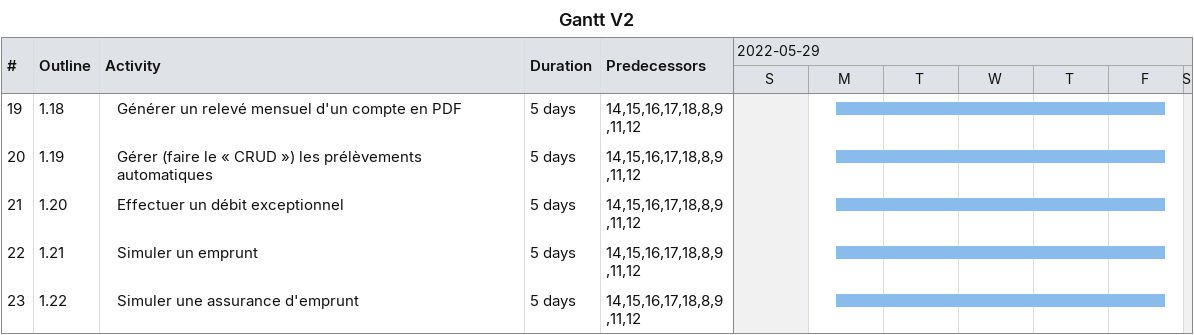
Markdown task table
Gantt V2

| ID | WBS | Task | Duration | Start | Finish | Predecessors |
|---|---|---|---|---|---|---|
| 19 | 1.18 | Générer un relevé mensuel d'un compte en PDF | 5d | 2022-05-30 | 2022-06-03 | 14, 15, 16, 17, 18, 8, 9, 11, 12 |
| 20 | 1.19 | Gérer (faire le « CRUD ») les prélèvements automatiques | 5d | 2022-05-30 | 2022-06-03 | 14, 15, 16, 17, 18, 8, 9, 11, 12 |
| 21 | 1.20 | Effectuer un débit exceptionnel | 5d | 2022-05-30 | 2022-06-03 | 14, 15, 16, 17, 18, 8, 9, 11, 12 |
| 22 | 1.21 | Simuler un emprunt | 5d | 2022-05-30 | 2022-06-03 | 14, 15, 16, 17, 18, 8, 9, 11, 12 |
| 23 | 1.22 | Simuler une assurance d'emprunt | 5d | 2022-05-30 | 2022-06-03 | 14, 15, 16, 17, 18, 8, 9, 11, 12 |
